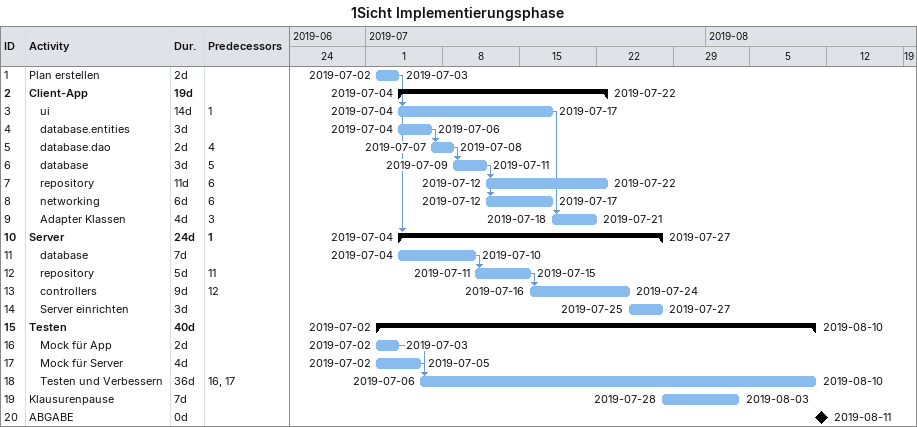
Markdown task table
1Sicht Implementierungsphase

| ID | Level | Task | Duration | Start | Finish | Predecessors |
|---|---|---|---|---|---|---|
| 1 | 1 | Plan erstellen | 2d | 2019-07-02 | 2019-07-03 |  |
| 2 | 1 | **Client-App** | 19d | 2019-07-04 | 2019-07-22 |  |
| 3 | 2 | ui | 14d | 2019-07-04 | 2019-07-17 | 1 |
| 4 | 2 | database.entities | 3d | 2019-07-04 | 2019-07-06 |  |
| 5 | 2 | database.dao | 2d | 2019-07-07 | 2019-07-08 | 4 |
| 6 | 2 | database | 3d | 2019-07-09 | 2019-07-11 | 5 |
| 7 | 2 | repository | 11d | 2019-07-12 | 2019-07-22 | 6 |
| 8 | 2 | networking | 6d | 2019-07-12 | 2019-07-17 | 6 |
| 9 | 2 | Adapter Klassen | 4d | 2019-07-18 | 2019-07-21 | 3 |
| 10 | 1 | **Server** | 24d | 2019-07-04 | 2019-07-27 | 1 |
| 11 | 2 | database | 7d | 2019-07-04 | 2019-07-10 |  |
| 12 | 2 | repository | 5d | 2019-07-11 | 2019-07-15 | 11 |
| 13 | 2 | controllers | 9d | 2019-07-16 | 2019-07-24 | 12 |
| 14 | 2 | Server einrichten | 3d | 2019-07-25 | 2019-07-27 |  |
| 15 | 1 | **Testen** | 40d | 2019-07-02 | 2019-08-10 |  |
| 16 | 2 | Mock für App | 2d | 2019-07-02 | 2019-07-03 |  |
| 17 | 2 | Mock für Server | 4d | 2019-07-02 | 2019-07-05 |  |
| 18 | 2 | Testen und Verbessern | 36d | 2019-07-06 | 2019-08-10 | 16, 17 |
| 19 | 1 | Klausurenpause | 7d | 2019-07-28 | 2019-08-03 |  |
| 20 | 1 | ABGABE | 0d | 2019-08-11 | 2019-08-11 |  |
